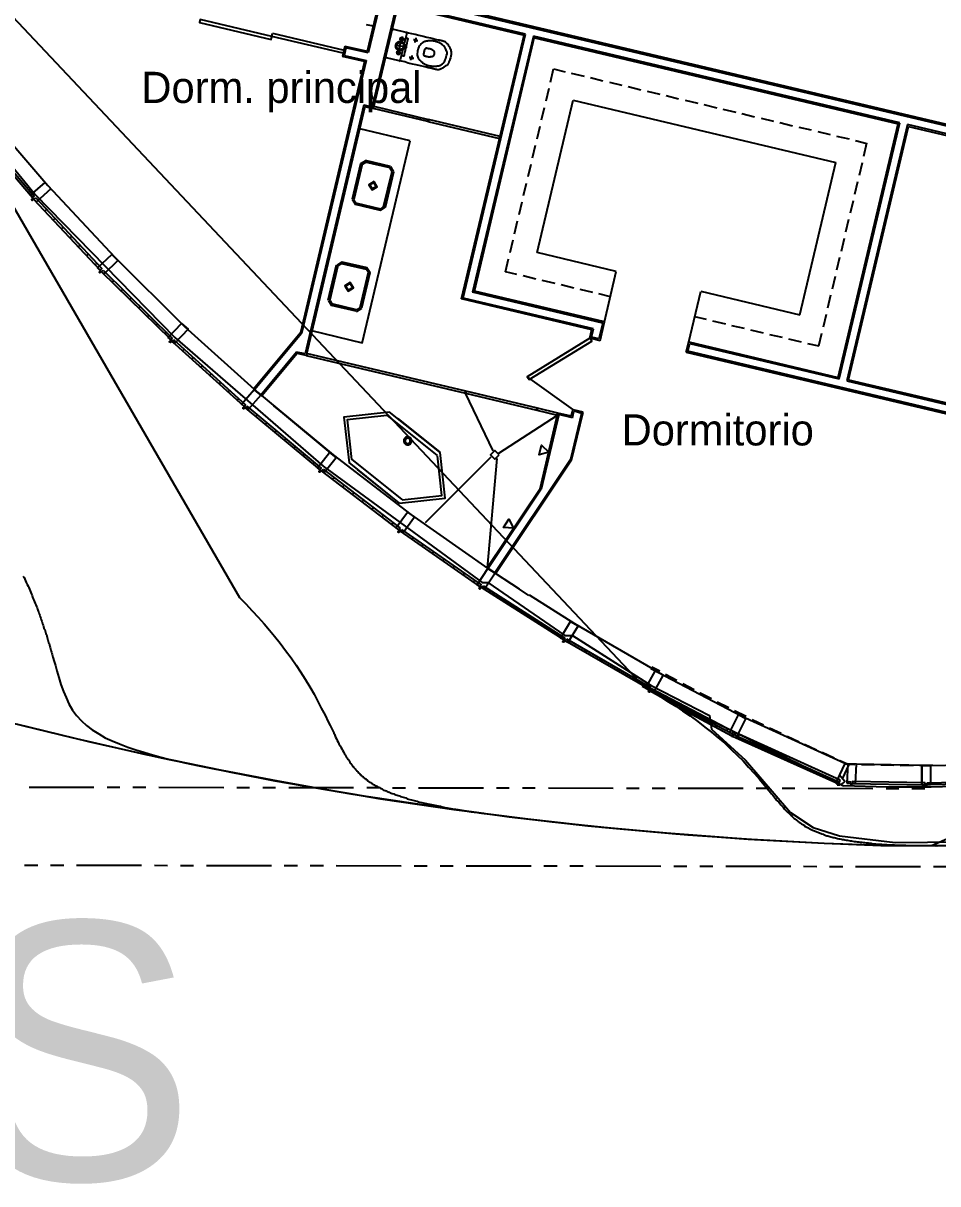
# Model space of a CAD drawing. Header units: feet. Extents: x -84 to 198, y -22 to 181.
# Drawn here: x 29.65 to 64.87, y -5.47 to 39.23 of the extents above; entities that cross this region are included whole.
import ezdxf
from ezdxf.enums import TextEntityAlignment as Align

# ---------------------------------------------------------------- set-up
doc = ezdxf.new("R2010")
doc.units = ezdxf.units.FT
for name, color, linetype in [('A-AREA-UNIDAD', 30, 'CONTINUOUS'), ('A-LINEA', 7, 'CONTINUOUS'), ('A-LINEA-FINA', 9, 'CONTINUOUS'), ('A-NOMBRE-ESPACIO', 2, 'CONTINUOUS'), ('A-TEXTO-PDF', 3, 'CONTINUOUS')]:
    doc.layers.add(name, color=color, linetype=linetype)

msp = doc.modelspace()

# ---------------------------------------------------------------- linework, layer by layer
at = {"layer": 'A-AREA-UNIDAD'}
msp.add_lwpolyline([(21.04, 44.7289), (25.36, 38.4356), (30.112, 32.64), (35.488, 27.1289), (41.2, 22.1689), (47.328, 17.6889), (47.552, 17.6889), (50.512, 15.6444), (50.8, 15.6444), (53.84, 13.7244), (56.08, 12.5689), (56.16, 12.0356), (57.472, 10.8444), (59.2, 8.8356), (60.08, 8.2489), (61.088, 7.9289), (63.232, 7.68), (66.96, 7.7156)], dxfattribs=at)
at = {"layer": 'A-LINEA'}
for p, q in [((14.3494, 57.9517), (37.9821, 17.1107)), ((15.9579, 53.5937), (53.5889, 13.645)), ((66.2, 35.0978), (34.28, 42.6578)), ((34.32, 42.5911), (66.1867, 35.0444)), ((43.36, 40.0844), (42.8933, 38.1378)), ((43.4267, 40.1244), (42.9333, 38.0844)), ((44.04, 39.9778), (43.0933, 36.0044)), ((44.08, 39.9244), (43.1333, 35.9511)), ((49, 38.8044), (44.04, 39.9778)), ((44.08, 39.9244), (48.9467, 38.7644)), ((42.8667, 39.1778), (43.1333, 39.1244)), ((43.6133, 37.9511), (43.8533, 38.9778)), ((43.9108, 39.0032), (43.8546, 38.9685)), ((43.9067, 39.0044), (44.3867, 38.8844)), ((44.4267, 38.8444), (44.1733, 37.8178)), ((44.4387, 38.827), (44.4041, 38.8832)), ((46.5333, 28.6178), (48.96, 38.8178)), ((46.6, 28.6578), (49, 38.8044)), ((49.3067, 38.7378), (46.96, 28.8711)), ((47.0267, 28.9111), (49.3467, 38.7244)), ((49.2933, 38.6844), (63.3467, 35.3511)), ((63.4133, 35.3911), (49.3067, 38.7378)), ((42.04, 38.3511), (41.9467, 37.9511)), ((42.08, 38.2844), (42.0133, 37.9911)), ((42.04, 38.3511), (42.8933, 38.1511)), ((42.9333, 38.0844), (42.08, 38.2844)), ((42.8, 37.7511), (40.3333, 27.3111)), ((42.8667, 37.7911), (40.3733, 27.2844)), ((42.8, 37.7511), (41.9467, 37.9511)), ((42.0133, 37.9911), (42.8667, 37.7911)), ((43.6146, 37.9419), (43.6492, 37.8857)), ((44.1333, 37.7778), (43.64, 37.8978)), ((44.1292, 37.7657), (44.1854, 37.8004)), ((49.96, 36.9644), (50.08, 37.4711)), ((50.08, 37.4711), (50.52, 37.3644)), ((50.76, 37.3111), (51.2533, 37.1911)), ((51.4933, 37.1378), (51.9733, 37.0178)), ((49.7867, 36.2444), (49.9067, 36.7244)), ((52.2267, 36.9644), (52.7067, 36.8444)), ((52.9467, 36.7911), (53.44, 36.6711)), ((49.44, 30.4044), (50.8267, 36.2711)), ((50.8267, 36.2711), (60.9467, 33.8711)), ((53.68, 36.6178), (54.1733, 36.4978)), ((54.4133, 36.4444), (54.8933, 36.3244)), ((55.1467, 36.2711), (55.6267, 36.1511)), ((42.7733, 36.0844), (40.5067, 26.4978)), ((42.8133, 36.0178), (40.5467, 26.4311)), ((42.7733, 36.0844), (43.0933, 36.0044)), ((42.8133, 36.0178), (43.1333, 35.9511)), ((49.6133, 35.5111), (49.7333, 35.9911)), ((55.8667, 36.0978), (56.36, 35.9778)), ((56.6, 35.9244), (57.0933, 35.8044)), ((45.2933, 35.4711), (45.2933, 35.4711)), ((45.2933, 35.4711), (45.2933, 35.4711)), ((57.3333, 35.7511), (57.8133, 35.6311)), ((58.0667, 35.5778), (58.5467, 35.4578)), ((58.7867, 35.4044), (59.28, 35.2844)), ((61.04, 25.5911), (63.3467, 35.3511)), ((61.08, 25.5378), (63.4133, 35.3911)), ((63.7067, 35.3244), (61.3733, 25.4578)), ((66.12, 34.7511), (63.7067, 35.3244)), ((44.56, 34.6978), (42.6133, 35.1644)), ((49.44, 34.7778), (49.56, 35.2711)), ((59.52, 35.2311), (60, 35.1244)), ((60.2533, 35.0578), (60.7333, 34.9511)), ((60.9733, 34.8844), (61.4667, 34.7778)), ((61.44, 25.4978), (63.7467, 35.2578)), ((63.7467, 35.2578), (66.1067, 34.6978)), ((42.7067, 26.9111), (44.56, 34.6978)), ((49.2667, 34.0444), (49.3867, 34.5378)), ((61.7067, 34.7111), (62.1467, 34.6044)), ((62.0267, 34.1111), (62.1467, 34.6178)), ((42.64, 33.8178), (42.32, 32.4578)), ((42.7067, 33.8044), (42.3867, 32.4444)), ((42.8451, 33.9333), (42.6445, 33.8095)), ((42.8297, 33.8684), (42.7094, 33.7942)), ((43.7867, 33.6578), (42.8267, 33.8844)), ((43.8, 33.7111), (42.84, 33.9378)), ((43.864, 33.5214), (43.7897, 33.6418)), ((43.9288, 33.506), (43.8051, 33.7066)), ((49.0933, 33.3244), (49.2133, 33.8044)), ((59.56, 28.0044), (60.9467, 33.8711)), ((61.8533, 33.3778), (61.9733, 33.8711)), ((43.5333, 32.1644), (43.8667, 33.5244)), ((43.6, 32.1511), (43.92, 33.5111)), ((61.68, 32.6444), (61.8, 33.1378)), ((29.8533, 32.6978), (29.92, 32.7511)), ((48.92, 32.5911), (49.04, 33.0711)), ((64.6373, 7.5663), (121.8893, 32.7279)), ((30.16, 32.3511), (30.2267, 32.4044)), ((42.3245, 32.4495), (42.4482, 32.2489)), ((42.3894, 32.4342), (42.4636, 32.3138)), ((42.44, 32.2578), (43.4, 32.0311)), ((42.4533, 32.3111), (43.4133, 32.0844)), ((48.7467, 31.8578), (48.8667, 32.3511)), ((61.5067, 31.9244), (61.6267, 32.4044)), ((30.4933, 32.0044), (30.5467, 32.0578)), ((43.4082, 32.0223), (43.6088, 32.146)), ((43.4236, 32.0871), (43.544, 32.1614)), ((30.8133, 31.6578), (30.8667, 31.7111)), ((31.1333, 31.3111), (31.1867, 31.3644)), ((48.5733, 31.1244), (48.6933, 31.6178)), ((61.3333, 31.1911), (61.4533, 31.6844)), ((31.4533, 30.9644), (31.52, 31.0178)), ((48.4, 30.4044), (48.52, 30.8844)), ((61.16, 30.4578), (61.28, 30.9511)), ((31.7733, 30.6178), (31.84, 30.6711)), ((52.4933, 29.6711), (49.44, 30.4044)), ((32.0933, 30.2711), (32.16, 30.3244)), ((32.4267, 29.9244), (32.48, 29.9778)), ((41.925, 30.04), (41.7245, 29.9161)), ((41.9097, 29.9751), (41.7893, 29.9008)), ((41.9067, 29.9778), (42.8667, 29.7644)), ((41.92, 30.0444), (42.88, 29.8178)), ((48.2267, 29.6578), (48.3467, 30.1511)), ((60.9867, 29.7378), (61.1067, 30.2178)), ((32.7467, 29.5911), (32.8133, 29.6444)), ((41.4, 28.5644), (41.72, 29.9244)), ((41.4667, 28.5378), (41.7867, 29.9111)), ((42.9333, 29.6311), (42.6133, 28.2711)), ((43, 29.6178), (42.68, 28.2578)), ((42.944, 29.6281), (42.8697, 29.7484)), ((43.0089, 29.6128), (42.885, 29.8133)), ((48.6667, 29.5511), (48.2267, 29.6578)), ((52.04, 27.7244), (52.4933, 29.6711)), ((33.08, 29.2578), (33.1467, 29.3111)), ((49.4, 29.3778), (48.9067, 29.4978)), ((50.1333, 29.2044), (49.64, 29.3244)), ((50.8533, 29.0311), (50.3733, 29.1511)), ((60.8133, 29.0044), (60.9333, 29.4844)), ((33.4267, 28.9244), (33.48, 28.9778)), ((33.76, 28.5911), (33.8133, 28.6444)), ((51.5467, 27.4178), (46.5333, 28.6178)), ((51.6133, 27.4578), (46.6, 28.6444)), ((51.9733, 27.6844), (46.96, 28.8711)), ((52.04, 27.7244), (47.0267, 28.9111)), ((51.5867, 28.8578), (51.1067, 28.9778)), ((52.2667, 28.6978), (51.8267, 28.8044)), ((55.28, 26.9644), (55.7467, 28.8978)), ((55.7467, 28.9111), (59.56, 28.0044)), ((60.64, 28.2711), (60.76, 28.7644)), ((34.0933, 28.2578), (34.16, 28.3111)), ((41.4045, 28.5561), (41.5284, 28.3556)), ((41.4693, 28.5408), (41.5437, 28.4205)), ((42.48, 28.1378), (41.52, 28.3644)), ((42.4933, 28.1911), (41.5333, 28.4178)), ((42.4884, 28.1289), (42.6889, 28.2528)), ((42.5037, 28.1938), (42.624, 28.2681)), ((34.4267, 27.9244), (34.4933, 27.9778)), ((51.8667, 27.0044), (52.04, 27.7244)), ((55.5067, 27.9378), (55.96, 27.8311)), ((56.2, 27.7644), (56.6933, 27.6578)), ((60.4667, 27.5378), (60.5867, 28.0311)), ((34.76, 27.5911), (34.8267, 27.6578)), ((35.1067, 27.2578), (35.16, 27.3244)), ((40.3333, 27.3111), (38.52, 25.1378)), ((40.3733, 27.2844), (38.56, 25.1111)), ((42.72, 26.9111), (40.7733, 27.3778)), ((51.48, 27.0978), (51.5467, 27.4311)), ((51.5333, 27.1378), (51.6133, 27.4578)), ((51.9733, 27.6844), (51.8267, 27.0711)), ((56.9333, 27.5911), (57.4133, 27.4844)), ((57.6667, 27.4178), (58.1467, 27.3111)), ((60.2933, 26.8044), (60.4133, 27.2978)), ((35.44, 26.9378), (35.5067, 26.9911)), ((51.8667, 27.0044), (51.48, 27.0978)), ((51.8267, 27.0711), (51.5333, 27.1378)), ((55.1867, 26.5644), (55.28, 26.9644)), ((55.2533, 26.6044), (55.32, 26.8978)), ((55.28, 26.9644), (61.04, 25.5911)), ((55.32, 26.8978), (61.08, 25.5378)), ((58.3867, 27.2444), (58.88, 27.1378)), ((59.12, 27.0711), (59.6133, 26.9644)), ((59.8533, 26.8978), (60.2933, 26.8044)), ((35.7867, 26.6178), (35.8533, 26.6711)), ((40.1733, 26.5644), (38.8, 24.9111)), ((40.2, 26.5111), (38.84, 24.8844)), ((40.5067, 26.4978), (40.1733, 26.5644)), ((40.5467, 26.4311), (40.2, 26.5111)), ((55.1867, 26.5644), (70.1467, 23.0178)), ((70.2, 23.0578), (55.2533, 26.6044)), ((36.1467, 26.2978), (36.2, 26.3511)), ((36.4933, 25.9778), (36.56, 26.0444)), ((36.84, 25.6578), (36.9067, 25.7244)), ((49.0754, 25.6034), (50.8336, 24.3341)), ((61.44, 25.4978), (70.6267, 23.3244)), ((37.2, 25.3378), (37.2533, 25.4044)), ((37.5467, 25.0311), (37.6133, 25.0844)), ((38.84, 24.8844), (38.52, 25.1378)), ((61.3733, 25.4578), (70.5733, 23.2844)), ((37.8933, 24.7111), (37.96, 24.7644)), ((46.64, 25.0311), (46.64, 25.0311)), ((46.64, 25.0311), (46.64, 25.0311)), ((47.7467, 22.7644), (46.68, 24.9778)), ((38.2533, 24.3911), (38.3067, 24.4578)), ((38.6133, 24.0844), (38.68, 24.1511)), ((39.6533, 24.2178), (39.3067, 24.4978)), ((41.72, 22.4978), (39.6533, 24.2178)), ((43.6533, 24.1378), (45.6, 22.5778)), ((47.9733, 22.6711), (50.2267, 24.1378)), ((49.4, 24.3778), (49.4, 24.3778)), ((49.56, 21.2978), (50.24, 24.2178)), ((50.28, 24.1644), (49.6, 21.2844)), ((50.1867, 24.1911), (50.1867, 24.1911)), ((50.76, 24.0978), (50.24, 24.2178)), ((50.8, 24.0311), (50.28, 24.1644)), ((51.1467, 24.2044), (50.7333, 22.4311)), ((50.76, 24.0978), (50.8267, 24.3378)), ((50.7733, 22.4044), (51.2133, 24.2444)), ((50.8, 24.0311), (50.8533, 24.2844)), ((51.2133, 24.2444), (50.8267, 24.3378)), ((51.16, 24.2044), (50.8667, 24.2844)), ((38.9867, 23.7911), (39.04, 23.8444)), ((39.3467, 23.4844), (39.4133, 23.5378)), ((44.3585, 23.2594), (44.3401, 23.24)), ((44.38, 23.2753), (44.3585, 23.2594)), ((44.404, 23.2872), (44.38, 23.2753)), ((44.4296, 23.2947), (44.404, 23.2872)), ((44.4562, 23.2977), (44.4296, 23.2947)), ((44.4575, 23.2444), (44.4402, 23.2425)), ((44.4828, 23.2961), (44.4562, 23.2977)), ((44.4749, 23.2433), (44.4575, 23.2444)), ((44.5088, 23.2898), (44.4828, 23.2961)), ((44.5333, 23.2791), (44.5088, 23.2898)), ((44.5556, 23.2643), (44.5333, 23.2791)), ((44.575, 23.2459), (44.5556, 23.2643)), ((44.5908, 23.2244), (44.575, 23.2459)), ((39.72, 23.1778), (39.7733, 23.2311)), ((40.08, 22.8711), (40.1467, 22.9244)), ((44.3084, 23.1673), (44.3067, 23.1406)), ((44.3067, 23.1406), (44.3097, 23.1141)), ((44.3146, 23.1933), (44.3084, 23.1673)), ((44.3097, 23.1141), (44.3173, 23.0884)), ((44.3253, 23.2178), (44.3146, 23.1933)), ((44.3173, 23.0884), (44.3292, 23.0645)), ((44.3401, 23.24), (44.3253, 23.2178)), ((44.3292, 23.0645), (44.345, 23.043)), ((44.345, 23.043), (44.3644, 23.0246)), ((44.3611, 23.1593), (44.36, 23.1419)), ((44.36, 23.1419), (44.362, 23.1246)), ((44.3652, 23.1763), (44.3611, 23.1593)), ((44.362, 23.1246), (44.3669, 23.1079)), ((44.3644, 23.0246), (44.3867, 23.0098)), ((44.3722, 23.1923), (44.3652, 23.1763)), ((44.3669, 23.1079), (44.3747, 23.0923)), ((44.3818, 23.2068), (44.3722, 23.1923)), ((44.3747, 23.0923), (44.385, 23.0783)), ((44.3938, 23.2194), (44.3818, 23.2068)), ((44.385, 23.0783), (44.3977, 23.0663)), ((44.3867, 23.0098), (44.4112, 22.9991)), ((44.4079, 23.2298), (44.3938, 23.2194)), ((44.3977, 23.0663), (44.4122, 23.0566)), ((44.4235, 23.2375), (44.4079, 23.2298)), ((44.4112, 22.9991), (44.4372, 22.9928)), ((44.4122, 23.0566), (44.4282, 23.0496)), ((44.4402, 23.2425), (44.4235, 23.2375)), ((44.4282, 23.0496), (44.4451, 23.0456)), ((44.4372, 22.9928), (44.4638, 22.9912)), ((44.4451, 23.0456), (44.4625, 23.0445)), ((44.4625, 23.0445), (44.4798, 23.0464)), ((44.4638, 22.9912), (44.4904, 22.9942)), ((44.4918, 23.2392), (44.4749, 23.2433)), ((44.4798, 23.0464), (44.4965, 23.0514)), ((44.4904, 22.9942), (44.516, 23.0017)), ((44.5078, 23.2323), (44.4918, 23.2392)), ((44.4965, 23.0514), (44.5121, 23.0591)), ((44.5223, 23.2226), (44.5078, 23.2323)), ((44.5121, 23.0591), (44.5262, 23.0695)), ((44.516, 23.0017), (44.54, 23.0136)), ((44.535, 23.2106), (44.5223, 23.2226)), ((44.5262, 23.0695), (44.5382, 23.0821)), ((44.5453, 23.1966), (44.535, 23.2106)), ((44.5382, 23.0821), (44.5478, 23.0966)), ((44.54, 23.0136), (44.5615, 23.0295)), ((44.5531, 23.181), (44.5453, 23.1966)), ((44.5478, 23.0966), (44.5548, 23.1126)), ((44.558, 23.1643), (44.5531, 23.181)), ((44.5548, 23.1126), (44.5589, 23.1295)), ((44.56, 23.1469), (44.558, 23.1643)), ((44.5589, 23.1295), (44.56, 23.1469)), ((44.5615, 23.0295), (44.5799, 23.0489)), ((44.5799, 23.0489), (44.5947, 23.0711)), ((44.6027, 23.2005), (44.5908, 23.2244)), ((44.5947, 23.0711), (44.6054, 23.0956)), ((44.6103, 23.1748), (44.6027, 23.2005)), ((44.6054, 23.0956), (44.6116, 23.1216)), ((44.6133, 23.1483), (44.6103, 23.1748)), ((44.6116, 23.1216), (44.6133, 23.1483)), ((40.44, 22.5644), (40.5067, 22.6311)), ((42.2933, 22.4444), (44.24, 20.8844)), ((45.1467, 20.0044), (47.68, 22.5244)), ((47.8933, 22.4711), (47.52, 18.2578)), ((50.7333, 22.4311), (47.8133, 18.0578)), ((50.7733, 22.4044), (47.8533, 18.0311)), ((40.8133, 22.2711), (40.8667, 22.3244)), ((41.1867, 21.9644), (41.24, 22.0178)), ((42.1867, 22.3111), (44.1333, 20.7511)), ((42.52, 22.0444), (44.1333, 20.7511)), ((41.56, 21.6711), (41.6267, 21.7244)), ((41.9467, 21.3778), (42, 21.4311)), ((42.32, 21.0844), (42.3867, 21.1511)), ((49.56, 21.2978), (47.52, 18.2578)), ((49.6, 21.2844), (47.56, 18.2311)), ((42.7067, 20.8044), (42.76, 20.8578)), ((43.08, 20.5111), (43.1467, 20.5644)), ((43.4667, 20.2178), (43.52, 20.2711)), ((43.84, 19.9244), (43.9067, 19.9911)), ((44.2267, 19.6444), (44.2933, 19.6978)), ((44.6267, 19.3644), (44.68, 19.4311)), ((45.0133, 19.0978), (45.08, 19.1511)), ((45.4133, 18.8178), (45.48, 18.8711)), ((45.8133, 18.5378), (45.8667, 18.6044)), ((46.2, 18.2578), (46.2667, 18.3244)), ((46.6, 17.9911), (46.6667, 18.0444)), ((47.8533, 18.0311), (47.52, 18.2578)), ((47, 17.7111), (47.0533, 17.7778)), ((47.3867, 17.5378), (47.4267, 17.4178)), ((48.04, 17.1244), (48.08, 17.0044)), ((49.1333, 17.2178), (50.88, 16.1111)), ((48.68, 16.7111), (48.7333, 16.5911)), ((49.3333, 16.2978), (49.3867, 16.1778)), ((49.3333, 16.2978), (49.3867, 16.1778)), ((49.9867, 15.8844), (50.0267, 15.7644)), ((49.9867, 15.8844), (50.0267, 15.7644)), ((50.4933, 15.5644), (50.4533, 15.4978)), ((50.52, 15.4444), (50.5733, 15.5244)), ((50.6267, 15.4844), (50.6667, 15.3644)), ((50.6267, 15.4844), (50.6667, 15.3644)), ((51.2667, 15.1244), (51.3067, 15.0044)), ((51.2667, 15.1244), (51.3067, 15.0044)), ((51.8933, 14.7511), (51.9333, 14.6311)), ((51.8933, 14.7511), (51.9333, 14.6311)), ((52.52, 14.3911), (52.5733, 14.2711)), ((52.52, 14.3911), (52.5733, 14.2711)), ((57.3333, 12.5244), (53.8267, 14.3644)), ((53.8667, 14.4444), (54.1733, 14.2844)), ((53.16, 14.0178), (53.2, 13.8978)), ((54.3867, 14.1644), (54.8267, 13.9244)), ((57, 11.9378), (53.5333, 13.7644)), ((53.5889, 13.645), (61.2461, 9.8631)), ((53.6533, 13.6178), (53.7067, 13.6711)), ((53.7867, 13.6578), (53.7867, 13.6444)), ((53.8267, 13.5378), (53.8267, 13.5378)), ((54.0933, 13.3778), (54.1467, 13.4444)), ((55.0533, 13.8044), (55.4933, 13.5644)), ((54.4, 13.3244), (54.4533, 13.2178)), ((54.5333, 13.1511), (54.5867, 13.2178)), ((54.9733, 12.9244), (55.0267, 12.9778)), ((56.3733, 13.0978), (56.8267, 12.8711)), ((55.4133, 12.6844), (55.4667, 12.7511)), ((57.04, 12.7644), (57.4933, 12.5378)), ((61.44, 10.6578), (57.3333, 12.5244)), ((55.8533, 12.4578), (55.9067, 12.5111)), ((56.2933, 12.2178), (56.36, 12.2844)), ((57.72, 12.4178), (58.16, 12.2044)), ((58.3867, 12.0978), (58.84, 11.8844)), ((56.7333, 11.9911), (56.8, 12.0444)), ((60.9467, 9.9778), (56.9733, 11.7644)), ((57.1733, 11.7644), (57.24, 11.8311)), ((57.64, 11.5511), (57.6933, 11.6044)), ((58.0933, 11.3378), (58.16, 11.3911)), ((58.5467, 11.1111), (58.6133, 11.1778)), ((59.7467, 11.4578), (60.2, 11.2444)), ((59.0133, 10.8978), (59.0667, 10.9644)), ((59.4667, 10.6844), (59.5333, 10.7511)), ((60.4267, 11.1511), (60.88, 10.9378)), ((61.1067, 10.8311), (61.4267, 10.6978)), ((59.92, 10.4711), (59.9867, 10.5244)), ((60.3733, 10.2578), (60.44, 10.3111)), ((61.44, 10.6578), (61.2, 10.1511)), ((61.4267, 10.6978), (61.68, 10.6844)), ((64.4267, 10.6444), (61.7467, 10.6978)), ((61.9333, 10.6844), (62.4267, 10.6711)), ((62.68, 10.6711), (63.1867, 10.6578)), ((63.4267, 10.6444), (63.9333, 10.6578)), ((64.1733, 10.6578), (64.68, 10.6578)), ((64.4267, 10.6444), (67.1067, 10.6978)), ((61, 9.8978), (61.1067, 9.8978)), ((61.4667, 10.0444), (61.36, 9.9644)), ((61.5067, 9.9644), (61.5067, 10.0444)), ((64.3867, 9.9778), (64.3733, 9.8978)), ((64.4667, 9.9778), (64.4667, 9.8978)), ((64.622, 9.8196), (68.1051, 9.9224)), ((29.88, 9.8044), (32.3733, 9.8044)), ((32.88, 9.8044), (33.3733, 9.8044)), ((33.88, 9.8044), (34.3733, 9.8044)), ((34.88, 9.8044), (37.3733, 9.7911)), ((37.88, 9.7911), (38.3733, 9.7911)), ((38.88, 9.7911), (39.3733, 9.7911)), ((39.88, 9.7911), (42.3733, 9.7911)), ((42.88, 9.7911), (43.3733, 9.7911)), ((43.88, 9.7778), (44.3733, 9.7778)), ((44.88, 9.7778), (47.3733, 9.7778)), ((47.88, 9.7778), (48.3733, 9.7778)), ((48.88, 9.7778), (49.3733, 9.7778)), ((49.88, 9.7778), (52.3733, 9.7644)), ((52.88, 9.7644), (53.3733, 9.7644)), ((53.88, 9.7644), (54.3733, 9.7644)), ((54.88, 9.7644), (57.3733, 9.7644)), ((57.88, 9.7644), (58.3733, 9.7644)), ((58.88, 9.7644), (59.3733, 9.7644)), ((59.88, 9.7644), (62.3733, 9.7511)), ((62.88, 9.7511), (63.3733, 9.7511)), ((63.88, 9.7511), (64.3733, 9.7511)), ((29.7067, 6.8044), (30.2133, 6.8044)), ((30.7067, 6.8044), (31.2133, 6.8044)), ((31.7067, 6.8044), (34.2133, 6.8044)), ((34.7067, 6.8044), (35.2133, 6.7911)), ((35.7067, 6.7911), (36.2133, 6.7911)), ((36.7067, 6.7911), (39.2133, 6.7911)), ((39.7067, 6.7911), (40.2133, 6.7911)), ((40.7067, 6.7911), (41.2133, 6.7911)), ((41.7067, 6.7911), (44.2133, 6.7778)), ((44.7067, 6.7778), (45.2133, 6.7778)), ((45.7067, 6.7778), (46.2133, 6.7778)), ((46.7067, 6.7778), (49.2133, 6.7778)), ((49.7067, 6.7778), (50.2133, 6.7778)), ((50.7067, 6.7778), (51.2133, 6.7778)), ((51.7067, 6.7778), (54.2133, 6.7644)), ((54.7067, 6.7644), (55.2133, 6.7644)), ((55.7067, 6.7644), (56.2133, 6.7644)), ((56.7067, 6.7644), (59.2133, 6.7644)), ((59.7067, 6.7644), (60.2133, 6.7511)), ((60.7067, 6.7511), (61.2133, 6.7511)), ((61.7067, 6.7511), (64.2133, 6.7511)), ((64.7067, 6.7511), (65.2133, 6.7511))]:
    msp.add_line(p, q, dxfattribs=at)
for points in [[(39.2267, 38.7244), (36.4667, 39.3778), (36.44, 39.2578), (39.2, 38.6044), (39.2267, 38.7244)], [(39.2533, 38.8444), (42.0133, 38.1911), (41.9733, 38.0711), (39.2267, 38.7244), (39.2533, 38.8444)], [(44.3333, 38.3111), (44.3333, 38.2844), (44.32, 38.2578), (44.2933, 38.2311), (44.28, 38.2178), (44.2533, 38.1911), (44.2133, 38.1911), (44.1867, 38.1778), (44.16, 38.1778), (44.1333, 38.1778), (44.0933, 38.1911), (44.0667, 38.2044), (44.0533, 38.2311), (44.0267, 38.2444), (44.0133, 38.2711), (44, 38.2978), (44, 38.3378), (43.9867, 38.3644), (44, 38.3911), (44.0133, 38.4178), (44.0267, 38.4578), (44.04, 38.4711), (44.0667, 38.4978), (44.0933, 38.5111), (44.12, 38.5244), (44.1467, 38.5244), (44.1733, 38.5244), (44.2133, 38.5244), (44.24, 38.5111), (44.2667, 38.4978), (44.2933, 38.4844), (44.3067, 38.4578), (44.32, 38.4311), (44.3333, 38.4044), (44.3467, 38.3778), (44.3467, 38.3378), (44.3333, 38.3111)], [(44.2933, 38.3244), (44.2933, 38.2978), (44.28, 38.2844), (44.2667, 38.2578), (44.2533, 38.2444), (44.2267, 38.2311), (44.2133, 38.2311), (44.1867, 38.2178), (44.16, 38.2178), (44.1333, 38.2178), (44.1067, 38.2311), (44.0933, 38.2444), (44.08, 38.2578), (44.0533, 38.2711), (44.04, 38.2978), (44.04, 38.3111), (44.0267, 38.3378), (44.0267, 38.3644), (44.04, 38.3911), (44.04, 38.4044), (44.0533, 38.4311), (44.0667, 38.4444), (44.0933, 38.4578), (44.1067, 38.4711), (44.1333, 38.4844), (44.1467, 38.4844), (44.1733, 38.4844), (44.2, 38.4844), (44.2267, 38.4844), (44.24, 38.4711), (44.2667, 38.4578), (44.28, 38.4311), (44.2933, 38.4178), (44.2933, 38.3911), (44.3067, 38.3778), (44.3067, 38.3511), (44.2933, 38.3244)], [(44.3867, 38.8844), (44.4133, 38.8844), (44.4933, 38.8578), (44.6, 38.8311), (44.7467, 38.8044), (44.8933, 38.7644), (45.0533, 38.7378), (45.2, 38.6978), (45.3333, 38.6711), (45.44, 38.6444), (45.52, 38.6178), (45.5733, 38.6044), (45.6267, 38.5911), (45.6533, 38.5911), (45.6667, 38.5911), (45.68, 38.5778), (45.6933, 38.5778), (45.7067, 38.5778), (45.72, 38.5778), (45.7333, 38.5778), (45.7467, 38.5644), (45.76, 38.5644), (45.7733, 38.5644), (45.7867, 38.5644), (45.8, 38.5511), (45.8133, 38.5511), (45.8267, 38.5511), (45.84, 38.5378), (45.8533, 38.5378), (45.8667, 38.5378), (45.8933, 38.5244), (45.9067, 38.5244), (45.9067, 38.5111), (45.92, 38.4978), (45.9333, 38.4844), (45.9467, 38.4711), (45.96, 38.4578), (45.9733, 38.4444), (45.9867, 38.4311), (46, 38.4178), (46.0133, 38.4044), (46.0133, 38.3911), (46.0267, 38.3644), (46.04, 38.3511), (46.0533, 38.3378), (46.0667, 38.3111), (46.08, 38.2978), (46.08, 38.2711), (46.0933, 38.2444), (46.1067, 38.2311), (46.12, 38.1911), (46.12, 38.1644), (46.1333, 38.1244), (46.1333, 38.0844), (46.1333, 38.0311), (46.12, 37.9644), (46.1067, 37.8978), (46.08, 37.8311), (46.0667, 37.7644), (46.04, 37.7244), (46.0267, 37.6844), (46, 37.6578), (45.9867, 37.6311), (45.96, 37.6044), (45.9333, 37.5911), (45.92, 37.5778), (45.8933, 37.5644), (45.88, 37.5511), (45.8667, 37.5378), (45.84, 37.5244), (45.8267, 37.5111), (45.8133, 37.4978), (45.7867, 37.4978), (45.7733, 37.4844), (45.76, 37.4711), (45.7467, 37.4711), (45.72, 37.4578), (45.7067, 37.4578), (45.6933, 37.4444), (45.68, 37.4444), (45.6533, 37.4311), (45.64, 37.4311), (45.6267, 37.4311), (45.6133, 37.4311), (45.6, 37.4311), (45.5867, 37.4444), (45.5733, 37.4444), (45.56, 37.4444), (45.5333, 37.4444), (45.52, 37.4578), (45.5067, 37.4578), (45.4933, 37.4578), (45.48, 37.4578), (45.4667, 37.4711), (45.4533, 37.4711), (45.44, 37.4711), (45.4267, 37.4711), (45.4133, 37.4844), (45.4, 37.4844), (45.3867, 37.4844), (45.36, 37.4978), (45.32, 37.4978), (45.2533, 37.5111), (45.1733, 37.5378), (45.0667, 37.5644), (44.9467, 37.5911), (44.7867, 37.6311), (44.64, 37.6578), (44.48, 37.6978), (44.3467, 37.7378), (44.2267, 37.7644), (44.16, 37.7778), (44.1333, 37.7778)], [(44.32, 38.6044), (44.3067, 38.6044), (44.28, 38.6178), (44.2533, 38.6178), (44.2133, 38.6311), (44.1867, 38.6311), (44.16, 38.6444), (44.1467, 38.6444)], [(44.1467, 38.2711), (44.1467, 38.2844), (44.16, 38.2978), (44.16, 38.3244), (44.16, 38.3511), (44.1733, 38.3778), (44.1733, 38.4044), (44.1867, 38.4311), (44.1867, 38.4444), (44.1867, 38.4578)], [(44.2933, 38.6044), (44.28, 38.6044), (44.28, 38.5911), (44.28, 38.5778), (44.2667, 38.5778), (44.2533, 38.5644), (44.24, 38.5644), (44.2267, 38.5644), (44.2133, 38.5644), (44.2, 38.5778), (44.1867, 38.5778), (44.1867, 38.5911), (44.1733, 38.5911), (44.1733, 38.6044), (44.1733, 38.6178), (44.1733, 38.6311), (44.1733, 38.6444), (44.1867, 38.6578), (44.1867, 38.6711), (44.2, 38.6711), (44.2133, 38.6844), (44.2267, 38.6844), (44.24, 38.6844), (44.2533, 38.6844), (44.2667, 38.6711), (44.28, 38.6578), (44.28, 38.6444), (44.2933, 38.6444), (44.2933, 38.6311), (44.2933, 38.6178), (44.2933, 38.6044)], [(44.2, 38.4978), (44.2133, 38.5244), (44.2133, 38.5511), (44.2267, 38.5911), (44.2267, 38.6311), (44.24, 38.6578), (44.24, 38.6844), (44.2533, 38.7111), (44.2533, 38.7244)], [(44.2667, 38.6178), (44.2667, 38.6044), (44.2533, 38.6044), (44.24, 38.5911), (44.2267, 38.5911), (44.2133, 38.5911), (44.2133, 38.6044), (44.2, 38.6044), (44.2, 38.6178), (44.2, 38.6311), (44.2, 38.6444), (44.2133, 38.6444), (44.2133, 38.6578), (44.2267, 38.6578), (44.24, 38.6578), (44.2533, 38.6444), (44.2667, 38.6444), (44.2667, 38.6311), (44.2667, 38.6178)], [(44.2267, 37.9911), (44.2533, 37.9911), (44.2667, 37.9778), (44.28, 37.9778), (44.2933, 37.9778), (44.3067, 37.9778), (44.32, 37.9778), (44.32, 37.9911), (44.3333, 38.0044), (44.3333, 38.0311), (44.3467, 38.0978), (44.3733, 38.1778), (44.3867, 38.2711), (44.4133, 38.3644), (44.44, 38.4578), (44.4533, 38.5378), (44.4667, 38.5911), (44.4667, 38.6178), (44.48, 38.6178), (44.48, 38.6311), (44.4667, 38.6311), (44.4667, 38.6444), (44.4533, 38.6444), (44.44, 38.6444), (44.4267, 38.6578), (44.4133, 38.6578), (44.4, 38.6578), (44.3867, 38.6578), (44.3867, 38.6711)], [(44.8533, 38.5511), (44.84, 38.5511), (44.8133, 38.5644), (44.7867, 38.5644), (44.7467, 38.5778), (44.72, 38.5778), (44.6933, 38.5911), (44.68, 38.5911)], [(44.8, 38.5644), (44.8, 38.5511), (44.7867, 38.5511), (44.7867, 38.5378), (44.7733, 38.5378), (44.76, 38.5378), (44.7467, 38.5378), (44.7467, 38.5511), (44.7333, 38.5511), (44.7333, 38.5644), (44.7333, 38.5778), (44.7333, 38.5911), (44.7467, 38.6044), (44.76, 38.6044), (44.7733, 38.6044), (44.7867, 38.6044), (44.7867, 38.5911), (44.8, 38.5911), (44.8, 38.5778), (44.8, 38.5644)], [(44.7467, 38.4844), (44.7467, 38.4978), (44.7467, 38.5111), (44.76, 38.5378), (44.76, 38.5644), (44.7733, 38.5911), (44.7733, 38.6178), (44.7867, 38.6444), (44.7867, 38.6578), (44.7867, 38.6711)], [(44.84, 38.1911), (44.84, 38.1244), (44.8267, 38.0578), (44.8267, 38.0044), (44.84, 37.9644), (44.8533, 37.9244), (44.8667, 37.8844), (44.88, 37.8578), (44.9067, 37.8311), (44.92, 37.8044), (44.9467, 37.7778), (44.96, 37.7644), (44.9733, 37.7511), (45, 37.7378), (45.0133, 37.7244), (45.0267, 37.7111), (45.0533, 37.6978), (45.0667, 37.6844), (45.08, 37.6844), (45.1067, 37.6711), (45.12, 37.6578), (45.1333, 37.6444), (45.16, 37.6444), (45.1867, 37.6311), (45.2, 37.6178), (45.2267, 37.6178), (45.2533, 37.6044), (45.28, 37.6044), (45.3067, 37.5911), (45.3333, 37.5911), (45.36, 37.5911), (45.3867, 37.5778), (45.4133, 37.5778), (45.44, 37.5778), (45.4667, 37.5778), (45.4933, 37.5778), (45.5067, 37.5778), (45.5333, 37.5778), (45.5467, 37.5778), (45.5733, 37.5778), (45.5867, 37.5778), (45.6, 37.5911), (45.6267, 37.5911), (45.64, 37.5911), (45.6667, 37.5911), (45.68, 37.6044), (45.7067, 37.6044), (45.72, 37.6178), (45.7467, 37.6311), (45.7733, 37.6578), (45.8, 37.6711), (45.8267, 37.6978), (45.8667, 37.7378), (45.8933, 37.7778), (45.9067, 37.8178), (45.9333, 37.8711), (45.9467, 37.9378), (45.96, 37.9911), (45.9733, 38.0578), (45.9733, 38.1111), (45.96, 38.1511), (45.9467, 38.1911), (45.9333, 38.2311), (45.92, 38.2578), (45.9067, 38.2844), (45.8933, 38.3111), (45.88, 38.3378), (45.8533, 38.3511), (45.84, 38.3644), (45.8267, 38.3778), (45.8133, 38.3911), (45.8, 38.4044), (45.7867, 38.4044), (45.7733, 38.4178), (45.7467, 38.4311), (45.7333, 38.4444), (45.72, 38.4444), (45.6933, 38.4578), (45.68, 38.4711), (45.6533, 38.4844), (45.64, 38.4844), (45.6133, 38.4978), (45.5867, 38.5111), (45.56, 38.5111), (45.5333, 38.5244), (45.5067, 38.5378), (45.48, 38.5378), (45.4533, 38.5378), (45.4267, 38.5511), (45.4, 38.5511), (45.3733, 38.5511), (45.3467, 38.5511), (45.3333, 38.5511), (45.3067, 38.5511), (45.2933, 38.5511), (45.2667, 38.5511), (45.2533, 38.5511), (45.2267, 38.5378), (45.2, 38.5378), (45.1867, 38.5378), (45.16, 38.5378), (45.1467, 38.5244), (45.12, 38.5244), (45.0933, 38.5111), (45.0667, 38.4978), (45.04, 38.4844), (45, 38.4578), (44.9733, 38.4311), (44.9467, 38.4044), (44.92, 38.3644), (44.8933, 38.3244), (44.8667, 38.2578), (44.8533, 38.1911)], [(44.44, 38.2844), (44.4267, 38.2978), (44.3867, 38.2978), (44.32, 38.3111), (44.2533, 38.3378), (44.1733, 38.3511), (44.1067, 38.3644), (44.04, 38.3778), (44, 38.3911), (43.9867, 38.3911)], [(44.2, 38.0711), (44.1867, 38.0711), (44.1733, 38.0711), (44.1467, 38.0711), (44.12, 38.0844), (44.0933, 38.0978), (44.0667, 38.0978), (44.04, 38.0978), (44.0267, 38.1111), (44.0133, 38.1111)], [(44.16, 38.0711), (44.16, 38.0578), (44.1467, 38.0444), (44.1333, 38.0444), (44.1333, 38.0311), (44.12, 38.0311), (44.1067, 38.0311), (44.0933, 38.0311), (44.08, 38.0311), (44.0667, 38.0444), (44.0533, 38.0578), (44.0533, 38.0711), (44.04, 38.0844), (44.04, 38.0978), (44.0533, 38.1111), (44.0533, 38.1244), (44.0667, 38.1244), (44.0667, 38.1378), (44.08, 38.1378), (44.0933, 38.1511), (44.1067, 38.1511), (44.12, 38.1511), (44.1333, 38.1378), (44.1467, 38.1378), (44.1467, 38.1244), (44.16, 38.1111), (44.16, 38.0978), (44.16, 38.0844), (44.16, 38.0711)], [(44.1333, 38.0844), (44.1333, 38.0711), (44.12, 38.0578), (44.1067, 38.0578), (44.0933, 38.0578), (44.08, 38.0711), (44.08, 38.0844), (44.0667, 38.0844), (44.08, 38.0978), (44.08, 38.1111), (44.0933, 38.1111), (44.0933, 38.1244), (44.1067, 38.1244), (44.12, 38.1111), (44.1333, 38.1111), (44.1333, 38.0978), (44.1333, 38.0844)], [(44.08, 38.0044), (44.0933, 38.0311), (44.0933, 38.0578), (44.1067, 38.0978), (44.12, 38.1378), (44.12, 38.1644), (44.1333, 38.1911), (44.1333, 38.2178), (44.1333, 38.2311)], [(45.12, 38.2311), (45.1333, 38.2444), (45.1467, 38.2578), (45.16, 38.2578), (45.16, 38.2711), (45.1733, 38.2711), (45.1733, 38.2844), (45.1867, 38.2844), (45.1867, 38.2711), (45.2, 38.2711), (45.2133, 38.2711), (45.2267, 38.2711), (45.24, 38.2711), (45.2533, 38.2578), (45.2667, 38.2578), (45.2933, 38.2578), (45.3067, 38.2578), (45.32, 38.2444), (45.3333, 38.2444), (45.3467, 38.2444), (45.36, 38.2311), (45.3733, 38.2311), (45.3867, 38.2178), (45.4, 38.2178), (45.4, 38.2044), (45.4133, 38.2044), (45.4267, 38.1911), (45.44, 38.1778), (45.4533, 38.1778), (45.4667, 38.1644), (45.4667, 38.1511), (45.48, 38.1378), (45.48, 38.1111), (45.48, 38.0844), (45.48, 38.0444), (45.4667, 38.0178), (45.4533, 37.9911), (45.44, 37.9644), (45.4267, 37.9511), (45.4133, 37.9511), (45.4, 37.9378), (45.3867, 37.9378), (45.3733, 37.9378), (45.36, 37.9378), (45.3467, 37.9378), (45.3333, 37.9378), (45.32, 37.9378), (45.32, 37.9244), (45.3067, 37.9244), (45.2933, 37.9244), (45.28, 37.9244), (45.2667, 37.9244), (45.2533, 37.9378), (45.24, 37.9378), (45.2267, 37.9378), (45.2133, 37.9378), (45.2, 37.9378), (45.1867, 37.9511), (45.1733, 37.9511), (45.16, 37.9511), (45.1467, 37.9511), (45.1467, 37.9644), (45.1333, 37.9644), (45.12, 37.9644), (45.1067, 37.9644), (45.1067, 37.9778), (45.0933, 37.9778), (45.0933, 37.9911), (45.08, 38.0044), (45.08, 38.0178), (45.08, 38.0311), (45.08, 38.0444), (45.08, 38.0578), (45.0933, 38.0844), (45.0933, 38.1111), (45.1067, 38.1511), (45.1067, 38.1778), (45.12, 38.2044), (45.12, 38.2311)], [(44.6933, 37.8711), (44.68, 37.8711), (44.6533, 37.8844), (44.6267, 37.8844), (44.5867, 37.8978), (44.56, 37.8978), (44.5333, 37.9111), (44.52, 37.9111)], [(44.64, 37.8844), (44.64, 37.8711), (44.6267, 37.8711), (44.6267, 37.8578), (44.6133, 37.8578), (44.6, 37.8578), (44.5867, 37.8578), (44.5733, 37.8711), (44.5733, 37.8844), (44.5733, 37.8978), (44.5733, 37.9111), (44.5867, 37.9244), (44.6, 37.9244), (44.6133, 37.9244), (44.6267, 37.9244), (44.6267, 37.9111), (44.64, 37.9111), (44.64, 37.8978), (44.64, 37.8844)], [(44.5867, 37.8044), (44.5867, 37.8178), (44.5867, 37.8311), (44.6, 37.8578), (44.6, 37.8844), (44.6133, 37.9111), (44.6133, 37.9378), (44.6267, 37.9644), (44.6267, 37.9778), (44.6267, 37.9911)], [(43.16, 36.0311), (45.2667, 35.5244), (45.24, 35.4444), (43.1333, 35.9511), (43.16, 36.0311)], [(43.1867, 35.9778), (43.1867, 35.9778), (43.1867, 35.9778)], [(27.6533, 35.4044), (30.08, 32.5644), (30.0133, 32.5111), (27.5867, 35.3378), (27.6533, 35.4044)], [(45.2133, 35.4978), (45.2133, 35.4978), (45.2133, 35.4978)], [(48.0267, 34.8711), (45.2667, 35.5244), (45.24, 35.4444), (48, 34.7911), (48.0267, 34.8711)], [(29.2133, 34.6044), (30.6, 32.9778), (33.1867, 30.2178), (35.8667, 27.5511), (38.68, 25.0178), (41.5867, 22.6044), (44.5867, 20.3111), (47.5467, 18.2311)], [(47.9733, 34.8444), (47.9733, 34.8444), (47.9733, 34.8444)], [(30.16, 32.3511), (30.0533, 32.4578), (30, 32.4044), (29.9733, 32.4444), (30.0267, 32.4978), (29.9333, 32.6044), (30.4933, 33.0978), (30.72, 32.8578), (30.16, 32.3511)], [(43.1651, 33.1333), (42.9645, 33.0095), (43.0882, 32.8089), (43.2888, 32.9327), (43.1651, 33.1333)], [(43.1559, 33.0944), (43.0034, 33.0003), (43.0975, 32.8479), (43.2499, 32.9419), (43.1559, 33.0944)], [(30.1333, 32.5111), (32.68, 29.7778), (32.6133, 29.7244), (30.0667, 32.4444), (30.1333, 32.5111)], [(32.76, 29.5644), (32.6533, 29.6711), (32.6, 29.6178), (32.5733, 29.6444), (32.6267, 29.6978), (32.52, 29.8044), (33.0667, 30.3244), (33.2933, 30.0978), (32.76, 29.5644)], [(32.7333, 29.7244), (35.3867, 27.0978), (35.3333, 27.0444), (32.6667, 29.6578), (32.7333, 29.7244)], [(42.1684, 28.9156), (42.3689, 29.0395), (42.245, 29.24), (42.0445, 29.1161), (42.1684, 28.9156)], [(42.1776, 28.9545), (42.3299, 29.0487), (42.2358, 29.2011), (42.0834, 29.1069), (42.1776, 28.9545)], [(35.48, 26.8978), (35.3733, 26.9911), (35.32, 26.9378), (35.28, 26.9644), (35.3467, 27.0311), (35.24, 27.1244), (35.7467, 27.6711), (36, 27.4444), (35.48, 26.8978)], [(35.44, 27.0444), (38.2133, 24.5378), (38.1467, 24.4844), (35.3867, 26.9778), (35.44, 27.0444)], [(51.48, 27.0978), (49.0667, 25.6178), (49.1333, 25.5111), (51.5467, 26.9911), (51.48, 27.0978)], [(40.5467, 26.4311), (46.68, 24.9778), (46.6933, 25.0578), (40.56, 26.5111), (40.5467, 26.4311)], [(40.6, 26.4578), (40.6, 26.4578), (40.6, 26.4578)], [(38.3067, 24.3378), (38.2, 24.4311), (38.1467, 24.3778), (38.1067, 24.4044), (38.1733, 24.4578), (38.0533, 24.5644), (38.5467, 25.1244), (38.8, 24.9111), (38.3067, 24.3378)], [(49.4533, 24.4044), (46.6933, 25.0578), (46.68, 24.9778), (49.4267, 24.3244), (49.4533, 24.4044)], [(46.7333, 25.0044), (46.7333, 25.0044), (46.7333, 25.0044)], [(38.2667, 24.4844), (41.1333, 22.0978), (41.08, 22.0444), (38.2133, 24.4178), (38.2667, 24.4844)], [(43.7584, 24.2515), (42.0062, 24.0562), (42.2016, 22.304)], [(44.08, 24.0044), (45.6933, 22.7111), (43.7467, 24.2578)], [(50.24, 24.2178), (49.4533, 24.4044), (49.4267, 24.3244), (50.2267, 24.1378), (50.24, 24.2178)], [(49.48, 24.3511), (49.48, 24.3511), (49.48, 24.3511)], [(43.6585, 24.1266), (42.1312, 23.9563), (42.3015, 22.429)], [(41.24, 21.9111), (41.1333, 22.0044), (41.08, 21.9378), (41.04, 21.9644), (41.0933, 22.0311), (40.9867, 22.1111), (41.4533, 22.6978), (41.7067, 22.4978), (41.24, 21.9111)], [(44.1482, 20.744), (45.9004, 20.9393), (45.7051, 22.6915)], [(44.2481, 20.869), (45.7755, 21.0393), (45.6052, 22.5666)], [(47.9867, 22.6111), (47.82, 22.7778), (47.6533, 22.6111), (47.82, 22.4444), (47.9867, 22.6111)], [(41.2, 22.0578), (44.16, 19.7911), (44.12, 19.7244), (41.1467, 21.9911), (41.2, 22.0578)], [(44.28, 19.6044), (44.16, 19.6844), (44.12, 19.6178), (44.08, 19.6444), (44.1333, 19.7111), (44.0133, 19.8044), (44.4533, 20.4044), (44.72, 20.2044), (44.28, 19.6044)], [(44.2267, 19.7378), (47.2933, 17.6044), (47.24, 17.5378), (44.1867, 19.6711), (44.2267, 19.7378)], [(29.6533, 17.9378), (29.6933, 17.8844), (29.72, 17.8178), (29.7467, 17.7511), (29.7733, 17.6844), (29.8, 17.6178), (29.84, 17.5511), (29.8667, 17.4978), (29.8933, 17.4311), (29.92, 17.3644), (29.9467, 17.3111), (29.9733, 17.2444), (30, 17.1911), (30.0133, 17.1244), (30.04, 17.0578), (30.0667, 17.0044), (30.0933, 16.9511), (30.12, 16.8844), (30.1333, 16.8311), (30.16, 16.7644), (30.1867, 16.7111), (30.2, 16.6578), (30.2267, 16.5911), (30.2533, 16.5378), (30.2667, 16.4844), (30.2933, 16.4311), (30.3067, 16.3644), (30.3333, 16.3111), (30.3467, 16.2578), (30.3733, 16.2044), (30.3867, 16.1511), (30.4, 16.0978), (30.4267, 16.0444), (30.44, 15.9911), (30.4533, 15.9378), (30.48, 15.8844), (30.4933, 15.8311), (30.5067, 15.7778), (30.52, 15.7244), (30.5467, 15.6844), (30.56, 15.6311), (30.5733, 15.5778), (30.5867, 15.5244), (30.6, 15.4844), (30.6133, 15.4311), (30.6267, 15.3778), (30.6533, 15.3378), (30.6667, 15.2844), (30.68, 15.2311), (30.6933, 15.1911), (30.7067, 15.1378), (30.72, 15.0978), (30.7333, 15.0444), (30.7467, 15.0044), (30.76, 14.9511), (30.7733, 14.9111), (30.7867, 14.8711), (30.8, 14.8178), (30.84, 14.6444), (30.8933, 14.4978), (30.9467, 14.2844), (31.0267, 14.0311), (31.1067, 13.7644), (31.2, 13.4978), (31.3067, 13.2578), (31.4133, 13.0178), (31.5467, 12.7778), (31.7067, 12.5644), (31.8933, 12.3644), (32.0933, 12.1778), (32.3067, 12.0178), (32.56, 11.8578), (32.8133, 11.7111), (33.08, 11.5911), (33.36, 11.4711), (33.68, 11.3511), (33.9867, 11.2444), (34.2933, 11.1511), (34.6267, 11.0578), (34.9467, 10.9644), (35.2533, 10.8844), (35.5733, 10.8178), (35.88, 10.7511), (36.1867, 10.6844), (36.36, 10.6444), (39.3467, 10.0578), (42.3467, 9.5378), (45.36, 9.0844), (48.3733, 8.6711), (51.4, 8.3244), (54.4267, 8.0444), (57.4667, 7.8178), (60.4933, 7.6444), (62.64, 7.5778), (64.7867, 7.5511), (66.9333, 7.5911)], [(47.4133, 17.4311), (47.2933, 17.5111), (47.24, 17.4311), (47.2133, 17.4578), (47.2533, 17.5244), (47.1333, 17.6044), (47.5467, 18.2311), (47.8267, 18.0444), (47.4133, 17.4311)], [(49.12, 17.1911), (48.76, 17.4311), (47.5467, 18.2311)], [(47.36, 17.5644), (50.4933, 15.5644), (50.4533, 15.4978), (47.3067, 17.4978), (47.36, 17.5644)], [(37.9733, 17.1244), (38.2267, 16.8711), (38.4667, 16.6044), (38.7067, 16.3511), (38.9333, 16.0978), (39.1333, 15.8578), (39.3333, 15.6178), (39.5467, 15.3511), (39.76, 15.0711), (39.9733, 14.7911), (40.16, 14.5111), (40.3333, 14.2444), (40.5067, 13.9644), (40.6933, 13.6711), (40.8533, 13.3911), (41, 13.1111), (41.1333, 12.8444), (41.28, 12.5778), (41.4, 12.3244), (41.48, 12.1778), (41.6133, 11.8978), (41.6133, 11.8711), (41.64, 11.8444), (41.6533, 11.8044), (41.6667, 11.7778), (41.68, 11.7378), (41.72, 11.6711), (41.7467, 11.6044), (41.7867, 11.5378), (41.8133, 11.4711), (41.8533, 11.4044), (41.88, 11.3511), (41.92, 11.2844), (41.9467, 11.2311), (41.9867, 11.1644), (42.0133, 11.1111), (42.0267, 11.0844), (42.0533, 11.0578), (42.0667, 11.0311), (42.08, 11.0044), (42.0933, 10.9778), (42.1067, 10.9511), (42.1333, 10.9244), (42.1467, 10.8978), (42.16, 10.8711), (42.1867, 10.8444), (42.2, 10.8178), (42.2133, 10.7911), (42.2267, 10.7644), (42.2533, 10.7378), (42.2667, 10.7244), (42.28, 10.6978), (42.3067, 10.6711), (42.32, 10.6444), (42.3333, 10.6178), (42.36, 10.6044), (42.3733, 10.5778), (42.4, 10.5511), (42.4133, 10.5378), (42.44, 10.5111), (42.4533, 10.4844), (42.4667, 10.4711), (42.4933, 10.4444), (42.5067, 10.4178), (42.5333, 10.4044), (42.5467, 10.3778), (42.5733, 10.3644), (42.6, 10.3378), (42.6133, 10.3111), (42.64, 10.2978), (42.6533, 10.2711), (42.68, 10.2578), (42.7067, 10.2311), (42.7333, 10.2178), (42.7467, 10.1911), (42.7733, 10.1778), (42.8, 10.1511), (42.8267, 10.1378), (42.8533, 10.1244), (42.8667, 10.0978), (42.8933, 10.0844), (42.92, 10.0578), (42.9467, 10.0444), (42.9733, 10.0178), (43, 10.0044), (43.0267, 9.9911), (43.0667, 9.9644), (43.0933, 9.9511), (43.12, 9.9244), (43.1467, 9.9111), (43.1867, 9.8978), (43.2133, 9.8711), (43.24, 9.8578), (43.28, 9.8444), (43.3067, 9.8178), (43.3467, 9.8044), (43.3733, 9.7911), (43.4133, 9.7644), (43.44, 9.7511), (43.48, 9.7378), (43.52, 9.7111), (43.5467, 9.6978), (43.5867, 9.6844), (43.6267, 9.6711), (43.6667, 9.6444), (43.7067, 9.6311), (43.7467, 9.6178), (43.7867, 9.5911), (43.8267, 9.5778), (43.8667, 9.5644), (43.92, 9.5511), (43.96, 9.5244), (44, 9.5111), (44.0533, 9.4978), (44.0933, 9.4844), (44.1467, 9.4711), (44.1867, 9.4444), (44.24, 9.4311), (44.28, 9.4178), (44.3333, 9.4044), (44.3867, 9.3911), (44.44, 9.3644), (44.4933, 9.3511), (44.5467, 9.3378), (44.6, 9.3244), (44.6533, 9.3111), (44.7067, 9.2978), (44.76, 9.2844), (44.8267, 9.2711), (44.88, 9.2444), (44.9333, 9.2311), (45, 9.2178), (45.0533, 9.2044), (45.12, 9.1911), (45.1867, 9.1778), (45.24, 9.1644), (45.3067, 9.1511), (45.3733, 9.1378), (45.44, 9.1244), (45.5067, 9.1111), (45.5733, 9.0978), (45.64, 9.0844), (45.72, 9.0711), (45.7867, 9.0444), (45.8533, 9.0311), (45.9333, 9.0178), (45.9733, 9.0178), (46, 9.0044), (46.04, 9.0044), (46.08, 8.9911), (46.12, 8.9911), (46.16, 8.9778), (46.1867, 8.9778), (46.2267, 8.9644), (46.2667, 8.9644), (46.3067, 8.9644), (46.3467, 8.9511), (46.3867, 8.9511), (46.4267, 8.9378), (46.4667, 8.9378), (46.5067, 8.9244), (46.5467, 8.9244), (46.5867, 8.9111), (46.6267, 8.9111), (46.6667, 8.8978), (46.7067, 8.8978), (46.76, 8.8844), (46.8, 8.8844), (46.84, 8.8711), (46.88, 8.8711), (46.92, 8.8578), (46.9733, 8.8578), (47.0133, 8.8444), (47.0533, 8.8444), (47.0933, 8.8444), (47.1467, 8.8311), (47.1867, 8.8311), (47.2267, 8.8178), (47.28, 8.8178), (47.32, 8.8044), (47.3733, 8.8044), (47.4133, 8.7911), (50.0267, 8.4711), (52.64, 8.2044), (55.2533, 7.9778), (57.88, 7.7911), (60.4933, 7.6444), (62.5467, 7.5778), (64.6, 7.5644), (66.6533, 7.5911)], [(49.1333, 17.2178), (50.88, 16.1111), (54.1467, 14.2178)], [(50.6267, 15.3778), (50.5067, 15.4578), (50.4667, 15.3911), (50.4267, 15.4044), (50.4667, 15.4844), (50.3467, 15.5511), (50.7333, 16.1911), (51.0267, 16.0178), (50.6267, 15.3778)], [(50.6267, 15.3778), (50.5067, 15.4578), (50.4667, 15.3911), (50.4267, 15.4044), (50.4667, 15.4844), (50.3467, 15.5511), (50.7333, 16.1911), (51.0267, 16.0178), (50.6267, 15.3778)], [(50.5733, 15.5244), (53.8, 13.6578), (53.76, 13.5778), (50.52, 15.4444), (50.5733, 15.5244)], [(53.9333, 13.4844), (53.8133, 13.5511), (53.7733, 13.4711), (53.7333, 13.4978), (53.7733, 13.5644), (53.64, 13.6444), (54, 14.2978), (54.2933, 14.1378), (53.9333, 13.4844)], [(53.4933, 13.6978), (56.9067, 11.8978), (56.96, 11.8711), (57, 11.9378)], [(53.5867, 13.6444), (53.8933, 13.4711), (54.2133, 13.2844), (54.5067, 13.0978), (54.7867, 12.9244), (55.04, 12.7511), (55.3333, 12.5511), (55.6267, 12.3378), (55.9067, 12.1244), (56.16, 11.9244), (56.4133, 11.7111), (56.6667, 11.4978), (56.92, 11.2578), (57.16, 11.0311), (57.3733, 10.8178), (57.5867, 10.5778), (57.8133, 10.3378), (58.0133, 10.1111), (58.1867, 9.8978), (58.32, 9.7378), (58.4267, 9.6044), (58.4667, 9.5511), (58.52, 9.4978), (58.56, 9.4444), (58.6133, 9.3778), (58.6533, 9.3244), (58.6933, 9.2844), (58.7467, 9.2311), (58.7867, 9.1778), (58.8267, 9.1244), (58.8667, 9.0844), (58.92, 9.0311), (58.96, 8.9778), (59, 8.9378), (59.04, 8.8978), (59.08, 8.8444), (59.1333, 8.8044), (59.1733, 8.7644), (59.1867, 8.7511), (59.2133, 8.7244), (59.24, 8.7111), (59.2533, 8.6844), (59.28, 8.6711), (59.3067, 8.6444), (59.32, 8.6311), (59.3467, 8.6044), (59.3733, 8.5911), (59.3867, 8.5778), (59.4133, 8.5511), (59.44, 8.5378), (59.4667, 8.5111), (59.48, 8.4978), (59.5067, 8.4844), (59.5333, 8.4578), (59.56, 8.4444), (59.5733, 8.4311), (59.6, 8.4178), (59.6267, 8.3911), (59.6533, 8.3778), (59.68, 8.3644), (59.7067, 8.3511), (59.7333, 8.3378), (59.7467, 8.3111), (59.7733, 8.2978), (59.8, 8.2844), (59.8267, 8.2711), (59.8533, 8.2578), (59.8933, 8.2444), (59.92, 8.2178), (59.9467, 8.2044), (59.9733, 8.1911), (60, 8.1778), (60.0267, 8.1644), (60.0533, 8.1511), (60.0933, 8.1378), (60.12, 8.1244), (60.1467, 8.1111), (60.1867, 8.0978), (60.2133, 8.0844), (60.2533, 8.0711), (60.28, 8.0578), (60.32, 8.0444), (60.3467, 8.0311), (60.3867, 8.0178), (60.4133, 8.0044), (60.4533, 7.9911), (60.4933, 7.9778), (60.5333, 7.9644), (60.56, 7.9511), (60.6, 7.9378), (60.64, 7.9378), (60.68, 7.9244), (60.72, 7.9111), (60.76, 7.8978), (60.8, 7.8844), (60.84, 7.8711), (60.88, 7.8711), (60.9333, 7.8578), (60.9733, 7.8444), (61.0133, 7.8311), (61.0667, 7.8178), (61.1067, 7.8178), (61.16, 7.8044), (61.2, 7.7911), (61.2533, 7.7911), (61.2933, 7.7778), (61.3467, 7.7644), (61.4, 7.7644), (61.4533, 7.7511), (61.4933, 7.7378), (61.5467, 7.7378), (61.6, 7.7244), (61.6533, 7.7111), (61.72, 7.7111), (61.7733, 7.6978), (61.8267, 7.6978), (61.88, 7.6844), (61.9467, 7.6844), (62, 7.6711), (62.0533, 7.6711), (62.12, 7.6578), (62.1867, 7.6578), (62.24, 7.6444), (62.3067, 7.6444), (62.3733, 7.6311), (62.44, 7.6311), (62.4933, 7.6311), (62.56, 7.6178), (62.6267, 7.6178), (62.7067, 7.6178), (62.7733, 7.6044), (62.84, 7.6044), (62.9067, 7.6044), (62.9867, 7.5911), (63.0533, 7.5911), (63.0933, 7.5911), (63.1333, 7.5911), (63.1733, 7.5911), (63.2, 7.5911), (63.24, 7.5778), (63.28, 7.5778), (63.32, 7.5778), (63.36, 7.5778), (63.4, 7.5778), (63.44, 7.5778), (63.48, 7.5778), (63.52, 7.5778), (63.5467, 7.5778), (63.5867, 7.5778), (63.6267, 7.5778), (63.68, 7.5644), (63.72, 7.5644), (63.76, 7.5644), (63.8, 7.5644), (63.84, 7.5644), (63.88, 7.5644), (63.92, 7.5644), (63.96, 7.5644), (64, 7.5644), (64.0533, 7.5644), (64.0933, 7.5644), (64.1333, 7.5644), (64.1733, 7.5644), (64.2267, 7.5644), (64.2667, 7.5644), (64.3067, 7.5644), (64.36, 7.5644), (64.4, 7.5644), (64.44, 7.5644), (64.4933, 7.5644), (64.5333, 7.5644), (64.5867, 7.5644), (64.6267, 7.5644)], [(54.8933, 12.9778), (53.8267, 13.5378), (53.8667, 13.6178)], [(55.7067, 13.4444), (55.72, 13.4444), (56.16, 13.2178)], [(56.9467, 11.7778), (55.6133, 12.4844), (54.88, 12.8711)], [(56.8533, 11.9244), (56.9733, 11.8578), (56.9467, 11.7778), (56.9733, 11.7644), (57.0133, 11.8444), (57.1467, 11.7778), (57.48, 12.4444), (57.1867, 12.5911), (56.8533, 11.9244)], [(28.6667, 12.4178), (31.52, 11.7244), (34.3733, 11.0711), (37.24, 10.4711), (40.12, 9.9244), (43.0133, 9.4311), (45.9067, 9.0044), (48.8133, 8.6178), (51.7333, 8.2978), (54.6533, 8.0178), (57.5733, 7.8044), (60.4933, 7.6444), (62.68, 7.5644), (64.8533, 7.5511), (67.04, 7.5778)], [(28.6667, 12.4178), (31.52, 11.7244), (34.3733, 11.0711), (37.24, 10.4711), (40.12, 9.9244), (43.0133, 9.4311), (45.9067, 9.0044), (48.8133, 8.6178), (51.7333, 8.2978), (54.6533, 8.0178), (57.5733, 7.8044), (60.4933, 7.6444), (62.68, 7.5644), (64.8533, 7.5511), (67.04, 7.5778)], [(29.3867, 12.2444), (32.1733, 11.5644), (34.96, 10.9378), (37.7733, 10.3644), (40.5867, 9.8444), (43.4133, 9.3644), (46.24, 8.9511), (49.08, 8.5911), (51.9333, 8.2711), (54.7867, 8.0044), (57.64, 7.8044), (60.4933, 7.6444), (62.6667, 7.5778), (64.8267, 7.5511), (66.9867, 7.5911)], [(61.12, 10.0711), (57.0667, 11.9111), (57.04, 11.8311), (57.12, 11.7911), (61.0933, 10.0044), (61.12, 10.0711)], [(59.0667, 11.7778), (59.5067, 11.5644), (59.52, 11.5511)], [(61.3067, 10.7511), (60.9733, 10.0444), (60.9467, 9.9778), (61.1067, 9.8978)], [(61.1333, 9.8978), (61.24, 9.9778), (61.2933, 10.0311), (61.08, 10.2844)], [(61.3733, 9.9644), (61.52, 9.9511), (61.52, 9.8711), (61.56, 9.8711), (61.56, 9.9511), (61.7067, 9.9511), (61.7467, 10.6978), (61.4133, 10.7111), (61.3733, 9.9644)], [(64.5867, 9.8978), (64.44, 9.8978), (64.44, 9.8178), (64.4, 9.8178), (64.4, 9.8978), (64.2533, 9.8978), (64.2533, 10.6444), (64.5867, 10.6444), (64.5867, 9.8978)], [(64.2533, 10.6444), (64.2533, 9.8978), (64.4, 9.8978), (64.4, 9.8178), (64.44, 9.8178), (64.44, 9.8978)], [(61.1067, 9.9911), (61, 9.9778), (61, 9.8978)], [(61.24, 9.8711), (62.92, 9.8178), (64.6133, 9.8178)], [(64.3867, 9.9778), (61.5867, 10.0311), (61.5867, 9.9511), (64.3733, 9.8978), (64.3867, 9.9778)], [(64.4667, 9.9778), (67.2533, 10.0444), (67.2533, 9.9511), (64.4667, 9.8978), (64.4667, 9.9778)]]:
    msp.add_lwpolyline(points, dxfattribs=at)
at = {"layer": 'A-LINEA-FINA'}
for points in [[(49.52, 22.6044), (49.6133, 22.9778), (49.8933, 22.7111), (49.52, 22.6044), (49.52, 22.6044)], [(48.1467, 19.8044), (48.36, 20.1244), (48.5333, 19.7778), (48.1467, 19.8044), (48.1467, 19.8044)]]:
    msp.add_lwpolyline(points, dxfattribs=at)

# ---------------------------------------------------------------- texts
at = {"layer": 'A-NOMBRE-ESPACIO'}
for s, p in [('Dorm. principal', (39.6, 36.16)), ('Dormitorio', (56.4, 22.9689))]:
    msp.add_text(s, height=1.2, dxfattribs=at).set_placement(p, align=Align.CENTER)
at = {"layer": 'A-TEXTO-PDF'}
msp.add_text('KCABTES', height=9.944, dxfattribs=at).set_placement((5.2398, -5.327), align=Align.CENTER)

doc.saveas('drawing.dxf')
